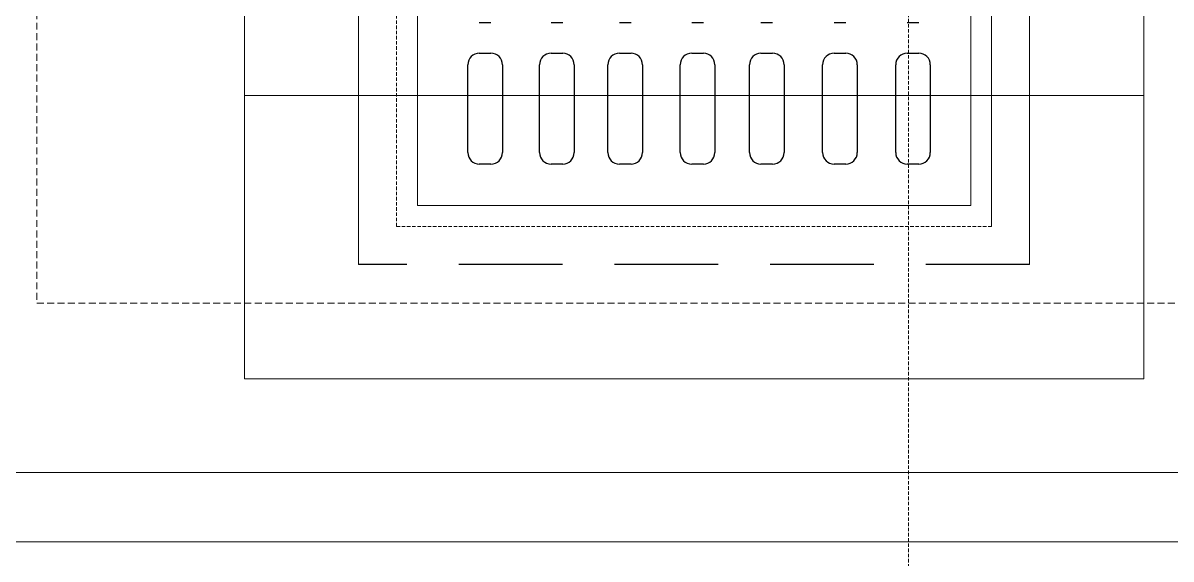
# Model space of a CAD drawing. Header units: inches. Extents: x 25480 to 951550, y -607927 to 1377809.
# Drawn here: x 508466 to 509295, y 352327 to 352714 of the extents above; entities that cross this region are included whole.
import ezdxf

# ---------------------------------------------------------------- set-up
doc = ezdxf.new("R2010")
doc.units = ezdxf.units.IN
doc.header["$MEASUREMENT"] = 0
doc.linetypes.add('HIDDEN', pattern=[0.375, 0.25, -0.125])
doc.linetypes.add('HIDDENX2', pattern=[0.75, 0.5, -0.25])
doc.layers.add('DIM', color=251, linetype='Continuous', lineweight=0)
doc.layers.add('M-X-BKGD', color=8, linetype='Continuous')

# ---------------------------------------------------------------- blocks, each defined once
blk = doc.blocks.new('123')
at = {"layer": 'DIM'}
for p, q in [((-776301.29, -1075516.16), (-776301.29, -1073800.9)), ((-776301.29, -1075516.16), (-776301.29, -1073800.9)), ((-776251.29, -1075516.16), (-776251.29, -1073801.2)), ((-776251.29, -1075516.16), (-776251.29, -1073801.2))]:
    blk.add_line(p, q, dxfattribs=at)
at = {"layer": 'DIM', "linetype": 'HIDDENX2', "lineweight": 0, "ltscale": 10}
blk.add_lwpolyline([(-774929.04, -1074236.2), (-776129.04, -1074236.2), (-776129.04, -1075186.2), (-774929.04, -1075186.2)], close=True, dxfattribs=at)
blk.add_lwpolyline([(-774929.04, -1074236.2), (-776129.04, -1074236.2), (-776129.04, -1075186.2), (-774929.04, -1075186.2)], close=True, dxfattribs=at)
at = {"layer": 'DIM', "linetype": 'HIDDEN', "lineweight": 0, "ltscale": 10}
blk.add_lwpolyline([(-775079.04, -1074386.2), (-775979.04, -1074386.2), (-775979.04, -1075036.2), (-775079.04, -1075036.2)], close=True, dxfattribs=at)
blk.add_lwpolyline([(-775079.04, -1074386.2), (-775979.04, -1074386.2), (-775979.04, -1075036.2), (-775079.04, -1075036.2)], close=True, dxfattribs=at)
at = {"layer": 'DIM', "lineweight": 0}
blk.add_lwpolyline([(-775079.04, -1074386.2), (-775979.04, -1074386.2), (-775979.04, -1075036.2), (-775079.04, -1075036.2)], close=True, dxfattribs=at)
blk.add_lwpolyline([(-775079.04, -1074386.2), (-775979.04, -1074386.2), (-775979.04, -1075036.2), (-775079.04, -1075036.2)], close=True, dxfattribs=at)

msp = doc.modelspace()

# ---------------------------------------------------------------- linework, layer by layer
at = {"layer": 'M-X-BKGD', "color": 8, "linetype": 'HIDDEN', "lineweight": 0, "ltscale": 10}
msp.add_line((509105.61, 341820.72), (509105.61, 383508.86), dxfattribs=at)
at = {"layer": 'M-X-BKGD', "color": 8}
for p, q in [((508803.81, 352713.95), (508795.43, 352713.95)), ((508803.81, 352713.95), (508795.43, 352713.95)), ((508855.7, 352713.95), (508847.32, 352713.95)), ((508855.7, 352713.95), (508847.32, 352713.95)), ((508905.06, 352713.95), (508896.67, 352713.95)), ((508905.06, 352713.95), (508896.67, 352713.95)), ((508957.35, 352713.95), (508948.96, 352713.95)), ((508957.35, 352713.95), (508948.96, 352713.95)), ((509007.35, 352713.95), (508998.96, 352713.95)), ((509007.35, 352713.95), (508998.96, 352713.95)), ((509060.25, 352713.95), (509051.86, 352713.95)), ((509060.25, 352713.95), (509051.86, 352713.95)), ((509113.06, 352713.95), (509104.67, 352713.95)), ((509113.06, 352713.95), (509104.67, 352713.95)), ((508795.43, 352692.1), (508803.81, 352692.1)), ((508795.43, 352692.1), (508803.81, 352692.1)), ((508847.32, 352692.1), (508855.7, 352692.1)), ((508847.32, 352692.1), (508855.7, 352692.1)), ((508896.67, 352692.1), (508905.06, 352692.1)), ((508896.67, 352692.1), (508905.06, 352692.1)), ((508948.96, 352692.1), (508957.35, 352692.1)), ((508948.96, 352692.1), (508957.35, 352692.1)), ((508998.96, 352692.1), (509007.35, 352692.1)), ((508998.96, 352692.1), (509007.35, 352692.1)), ((509051.86, 352692.1), (509060.25, 352692.1)), ((509051.86, 352692.1), (509060.25, 352692.1)), ((509104.67, 352692.1), (509113.06, 352692.1)), ((509104.67, 352692.1), (509113.06, 352692.1)), ((508787.12, 352620.41), (508787.12, 352683.8)), ((508787.12, 352620.41), (508787.12, 352683.8)), ((508812.12, 352683.8), (508812.12, 352620.41)), ((508812.12, 352683.8), (508812.12, 352620.41)), ((508839.01, 352620.41), (508839.01, 352683.8)), ((508839.01, 352620.41), (508839.01, 352683.8)), ((508864.01, 352683.8), (508864.01, 352620.41)), ((508864.01, 352683.8), (508864.01, 352620.41)), ((508888.37, 352620.41), (508888.37, 352683.8)), ((508888.37, 352620.41), (508888.37, 352683.8)), ((508913.37, 352683.8), (508913.37, 352620.41)), ((508913.37, 352683.8), (508913.37, 352620.41)), ((508940.65, 352620.41), (508940.65, 352683.8)), ((508940.65, 352620.41), (508940.65, 352683.8)), ((508965.65, 352683.8), (508965.65, 352620.41)), ((508965.65, 352683.8), (508965.65, 352620.41)), ((508990.65, 352620.41), (508990.65, 352683.8)), ((508990.65, 352620.41), (508990.65, 352683.8)), ((509015.65, 352683.8), (509015.65, 352620.41)), ((509015.65, 352683.8), (509015.65, 352620.41)), ((509043.55, 352620.41), (509043.55, 352683.8)), ((509043.55, 352620.41), (509043.55, 352683.8)), ((509068.55, 352683.8), (509068.55, 352620.41)), ((509068.55, 352683.8), (509068.55, 352620.41)), ((509096.36, 352620.41), (509096.36, 352683.8)), ((509096.36, 352620.41), (509096.36, 352683.8)), ((509121.36, 352683.8), (509121.36, 352620.41)), ((509121.36, 352683.8), (509121.36, 352620.41)), ((508803.81, 352612.1), (508795.43, 352612.1)), ((508803.81, 352612.1), (508795.43, 352612.1)), ((508855.7, 352612.1), (508847.32, 352612.1)), ((508855.7, 352612.1), (508847.32, 352612.1)), ((508905.06, 352612.1), (508896.67, 352612.1)), ((508905.06, 352612.1), (508896.67, 352612.1)), ((508957.35, 352612.1), (508948.96, 352612.1)), ((508957.35, 352612.1), (508948.96, 352612.1)), ((509007.35, 352612.1), (508998.96, 352612.1)), ((509007.35, 352612.1), (508998.96, 352612.1)), ((509060.25, 352612.1), (509051.86, 352612.1)), ((509060.25, 352612.1), (509051.86, 352612.1)), ((509113.06, 352612.1), (509104.67, 352612.1)), ((509113.06, 352612.1), (509104.67, 352612.1))]:
    msp.add_line(p, q, dxfattribs=at)
at = {"layer": 'M-X-BKGD', "color": 8, "linetype": 'HIDDEN', "ltscale": 300}
msp.add_line((509193.15, 352539.6), (508708.15, 352539.6), dxfattribs=at)
msp.add_line((509193.15, 352539.6), (508708.15, 352539.6), dxfattribs=at)
at = {"layer": 'M-X-BKGD', "color": 8, "linetype": 'Continuous', "lineweight": 0, "ltscale": 10}
for p, q in [((509755.61, 352389.41), (508040.65, 352389.41)), ((509755.61, 352389.41), (508040.65, 352389.41)), ((509755.61, 352339.41), (508040.35, 352339.41)), ((509755.61, 352339.41), (508040.35, 352339.41))]:
    msp.add_line(p, q, dxfattribs=at)
msp.add_lwpolyline([(508625.65, 353357.1), (508625.65, 352457.1), (509275.65, 352457.1), (509275.65, 353357.1)], close=True, dxfattribs=at)
msp.add_lwpolyline([(508625.65, 353357.1), (508625.65, 352457.1), (509275.65, 352457.1), (509275.65, 353357.1)], close=True, dxfattribs=at)
msp.add_lwpolyline([(508625.65, 353357.1), (508625.65, 352457.1), (509275.65, 352457.1), (509275.65, 353357.1)], close=True, dxfattribs=at)
msp.add_lwpolyline([(508625.65, 353357.1), (508625.65, 352457.1), (509275.65, 352457.1), (509275.65, 353357.1)], close=True, dxfattribs=at)
at = {"layer": 'M-X-BKGD', "color": 8, "lineweight": 0}
msp.add_lwpolyline([(509193.15, 352539.6), (509193.15, 353274.6), (508708.15, 353274.6), (508708.15, 352539.6)], dxfattribs=at)
msp.add_lwpolyline([(509193.15, 352539.6), (509193.15, 353274.6), (508708.15, 353274.6), (508708.15, 352539.6)], dxfattribs=at)
at = {"layer": 'M-X-BKGD', "color": 8, "linetype": 'HIDDEN', "lineweight": 0, "ltscale": 10}
for points in [[(509165.65, 352567.1), (509165.65, 353247.1), (508735.65, 353247.1), (508735.65, 352819.78)], [(509165.65, 352567.1), (509165.65, 353247.1), (508735.65, 353247.1), (508735.65, 352819.78)], [(509165.65, 352797.18), (509165.65, 352567.1), (508735.65, 352567.1), (508735.65, 352994.43)], [(509165.65, 352797.18), (509165.65, 352567.1), (508735.65, 352567.1), (508735.65, 352994.43)]]:
    msp.add_lwpolyline(points, dxfattribs=at)
at = {"layer": 'M-X-BKGD', "color": 8, "lineweight": 0}
msp.add_lwpolyline([(508750.65, 353232.1), (508750.65, 352582.1), (509150.65, 352582.1), (509150.65, 353232.1)], close=True, dxfattribs=at)
msp.add_lwpolyline([(508750.65, 353232.1), (508750.65, 352582.1), (509150.65, 352582.1), (509150.65, 353232.1)], close=True, dxfattribs=at)
at = {"layer": 'M-X-BKGD', "color": 8}
for centre, start, end in [((508795.43, 352683.8), 90, 180), ((508795.43, 352683.8), 90, 180), ((508803.81, 352683.8), 0, 90), ((508803.81, 352683.8), 0, 90), ((508847.32, 352683.8), 90, 180), ((508847.32, 352683.8), 90, 180), ((508855.7, 352683.8), 0, 90), ((508855.7, 352683.8), 0, 90), ((508896.67, 352683.8), 90, 180), ((508896.67, 352683.8), 90, 180), ((508905.06, 352683.8), 0, 90), ((508905.06, 352683.8), 0, 90), ((508948.96, 352683.8), 90, 180), ((508948.96, 352683.8), 90, 180), ((508957.35, 352683.8), 0, 90), ((508957.35, 352683.8), 0, 90), ((508998.96, 352683.8), 90, 180), ((508998.96, 352683.8), 90, 180), ((509007.35, 352683.8), 0, 90), ((509007.35, 352683.8), 0, 90), ((509051.86, 352683.8), 90, 180), ((509051.86, 352683.8), 90, 180), ((509060.25, 352683.8), 0, 90), ((509060.25, 352683.8), 0, 90), ((509104.67, 352683.8), 90, 180), ((509104.67, 352683.8), 90, 180), ((509113.06, 352683.8), 0, 90), ((509113.06, 352683.8), 0, 90), ((508795.43, 352620.41), 180, 270), ((508795.43, 352620.41), 180, 270), ((508803.81, 352620.41), 270, 0), ((508803.81, 352620.41), 270, 0), ((508847.32, 352620.41), 180, 270), ((508847.32, 352620.41), 180, 270), ((508855.7, 352620.41), 270, 0), ((508855.7, 352620.41), 270, 0), ((508896.67, 352620.41), 180, 270), ((508896.67, 352620.41), 180, 270), ((508905.06, 352620.41), 270, 0), ((508905.06, 352620.41), 270, 0), ((508948.96, 352620.41), 180, 270), ((508948.96, 352620.41), 180, 270), ((508957.35, 352620.41), 270, 0), ((508957.35, 352620.41), 270, 0), ((508998.96, 352620.41), 180, 270), ((508998.96, 352620.41), 180, 270), ((509007.35, 352620.41), 270, 0), ((509007.35, 352620.41), 270, 0), ((509051.86, 352620.41), 180, 270), ((509051.86, 352620.41), 180, 270), ((509060.25, 352620.41), 270, 0), ((509060.25, 352620.41), 270, 0), ((509104.67, 352620.41), 180, 270), ((509104.67, 352620.41), 180, 270), ((509113.06, 352620.41), 270, 0), ((509113.06, 352620.41), 270, 0)]:
    msp.add_arc(centre, 8.31, start, end, dxfattribs=at)

# ---------------------------------------------------------------- block references
at = {"layer": 'M-X-BKGD', "color": 8, "rotation": 90}
msp.add_blockref('123', (-565760.55, 1128640.7), dxfattribs=at)

doc.saveas('drawing.dxf')
